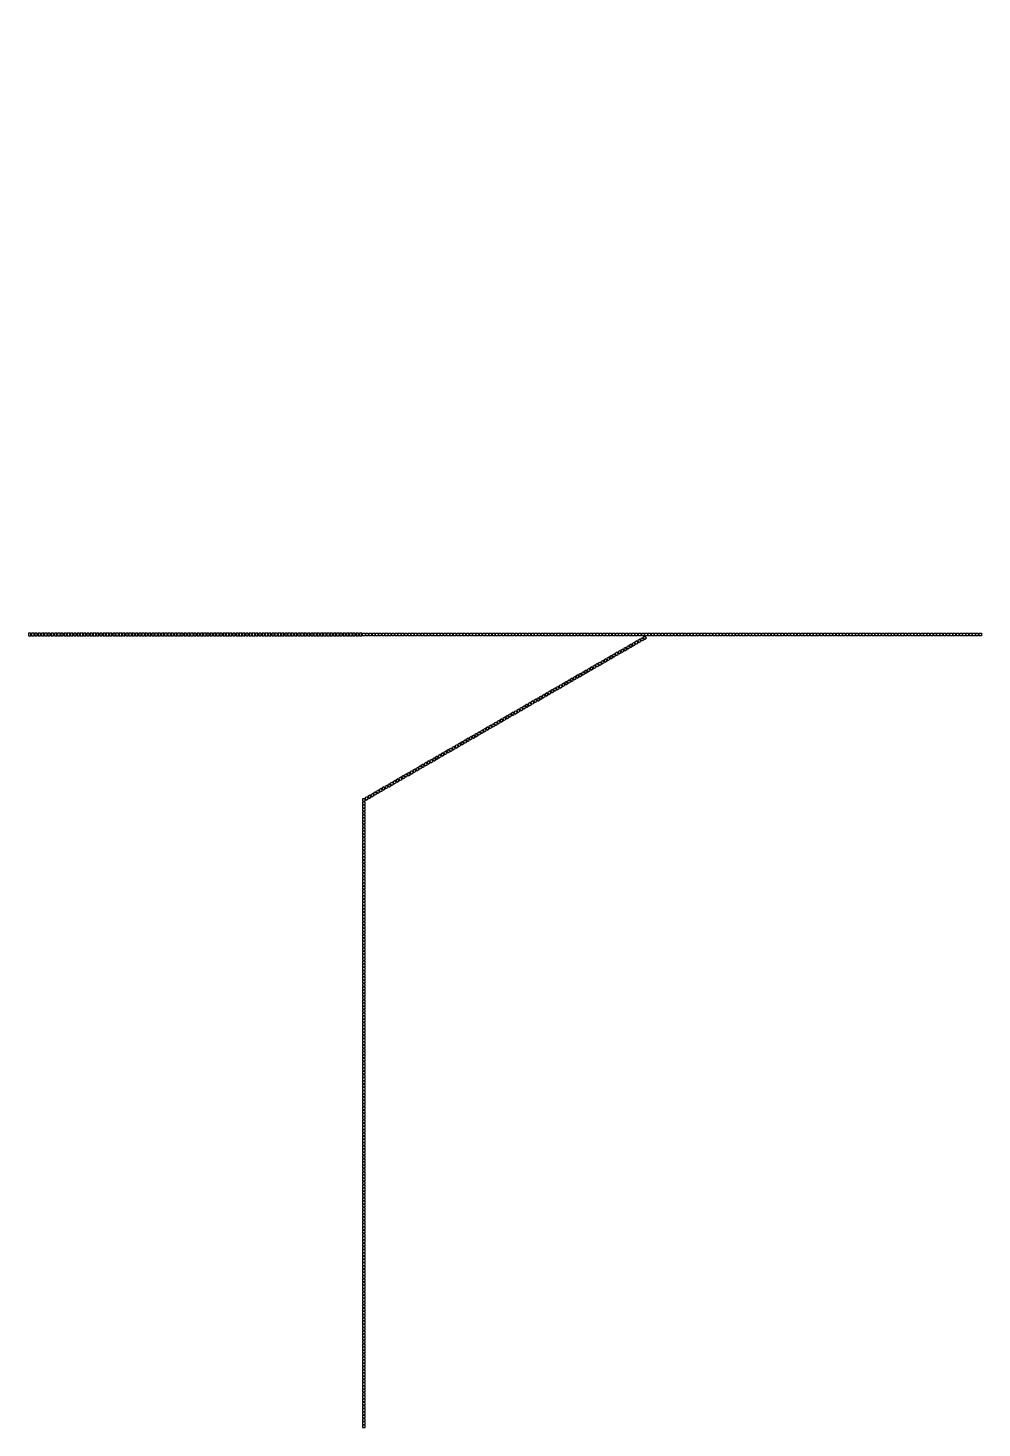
# Model space of a CAD drawing. Header units: inches. Extents: x 0 to 114300, y 0 to 114300.
# Drawn here: x 80176 to 81352, y 66103 to 67829 of the extents above; entities that cross this region are included whole.
import ezdxf

# ---------------------------------------------------------------- set-up
doc = ezdxf.new("R2010")
doc.units = ezdxf.units.IN
doc.header["$MEASUREMENT"] = 0

msp = doc.modelspace()

# ---------------------------------------------------------------- hatches: boundary and pattern name
h = msp.add_hatch()
h.set_pattern_fill('ANSI31', color=256, scale=100)
h.set_pattern_definition([(45, (-3636.992, -6350), (-8.8388348, 8.8388348), [])])
h.paths.add_polyline_path([(114300, 0), (0, 0), (0, 114300), (114300, 114300)])
edge = h.paths.add_edge_path(flags=16)
edge.add_arc((57150, 57150), 50800, 288.35844, 529.79531, ccw=False)
edge.add_line((73150, 8935.5), (41150, 8935.5))
edge.add_arc((57150, 57150), 50800, 190.20469, 251.64156, ccw=False)
edge.add_arc((57150, 57150), 50800, 169.79531, 190.20469, ccw=False)

# ---------------------------------------------------------------- linework, layer by layer
for points in [[(80179.9, 67079.6), (80179.9, 67082.6), (80176.9, 67082.6), (80176.9, 67079.6)], [(80183.9, 67079.6), (80183.9, 67082.6), (80180.9, 67082.6), (80180.9, 67079.6)], [(80187.9, 67079.6), (80187.9, 67082.6), (80184.9, 67082.6), (80184.9, 67079.6)], [(80191.9, 67079.6), (80191.9, 67082.6), (80188.9, 67082.6), (80188.9, 67079.6)], [(80195.9, 67079.6), (80195.9, 67082.6), (80192.9, 67082.6), (80192.9, 67079.6)], [(80199.9, 67079.6), (80199.9, 67082.6), (80196.9, 67082.6), (80196.9, 67079.6)], [(80203.9, 67079.6), (80203.9, 67082.6), (80200.9, 67082.6), (80200.9, 67079.6)], [(80207.9, 67079.6), (80207.9, 67082.6), (80204.9, 67082.6), (80204.9, 67079.6)], [(80211.9, 67079.6), (80211.9, 67082.6), (80208.9, 67082.6), (80208.9, 67079.6)], [(80215.9, 67079.6), (80215.9, 67082.6), (80212.9, 67082.6), (80212.9, 67079.6)], [(80219.9, 67079.6), (80219.9, 67082.6), (80216.9, 67082.6), (80216.9, 67079.6)], [(80223.9, 67079.6), (80223.9, 67082.6), (80220.9, 67082.6), (80220.9, 67079.6)], [(80227.9, 67079.6), (80227.9, 67082.6), (80224.9, 67082.6), (80224.9, 67079.6)], [(80231.9, 67079.6), (80231.9, 67082.6), (80228.9, 67082.6), (80228.9, 67079.6)], [(80235.9, 67079.6), (80235.9, 67082.6), (80232.9, 67082.6), (80232.9, 67079.6)], [(80239.9, 67079.6), (80239.9, 67082.6), (80236.9, 67082.6), (80236.9, 67079.6)], [(80243.9, 67079.6), (80243.9, 67082.6), (80240.9, 67082.6), (80240.9, 67079.6)], [(80247.9, 67079.6), (80247.9, 67082.6), (80244.9, 67082.6), (80244.9, 67079.6)], [(80251.9, 67079.6), (80251.9, 67082.6), (80248.9, 67082.6), (80248.9, 67079.6)], [(80255.9, 67079.6), (80255.9, 67082.6), (80252.9, 67082.6), (80252.9, 67079.6)], [(80259.9, 67079.6), (80259.9, 67082.6), (80256.9, 67082.6), (80256.9, 67079.6)], [(80263.9, 67079.6), (80263.9, 67082.6), (80260.9, 67082.6), (80260.9, 67079.6)], [(80267.9, 67079.6), (80267.9, 67082.6), (80264.9, 67082.6), (80264.9, 67079.6)], [(80271.9, 67079.6), (80271.9, 67082.6), (80268.9, 67082.6), (80268.9, 67079.6)], [(80275.9, 67079.6), (80275.9, 67082.6), (80272.9, 67082.6), (80272.9, 67079.6)], [(80279.9, 67079.6), (80279.9, 67082.6), (80276.9, 67082.6), (80276.9, 67079.6)], [(80283.9, 67079.6), (80283.9, 67082.6), (80280.9, 67082.6), (80280.9, 67079.6)], [(80287.9, 67079.6), (80287.9, 67082.6), (80284.9, 67082.6), (80284.9, 67079.6)], [(80291.9, 67079.6), (80291.9, 67082.6), (80288.9, 67082.6), (80288.9, 67079.6)], [(80295.9, 67079.6), (80295.9, 67082.6), (80292.9, 67082.6), (80292.9, 67079.6)], [(80299.9, 67079.6), (80299.9, 67082.6), (80296.9, 67082.6), (80296.9, 67079.6)], [(80303.9, 67079.6), (80303.9, 67082.6), (80300.9, 67082.6), (80300.9, 67079.6)], [(80307.9, 67079.6), (80307.9, 67082.6), (80304.9, 67082.6), (80304.9, 67079.6)], [(80311.9, 67079.6), (80311.9, 67082.6), (80308.9, 67082.6), (80308.9, 67079.6)], [(80315.9, 67079.6), (80315.9, 67082.6), (80312.9, 67082.6), (80312.9, 67079.6)], [(80319.9, 67079.6), (80319.9, 67082.6), (80316.9, 67082.6), (80316.9, 67079.6)], [(80323.9, 67079.6), (80323.9, 67082.6), (80320.9, 67082.6), (80320.9, 67079.6)], [(80327.9, 67079.6), (80327.9, 67082.6), (80324.9, 67082.6), (80324.9, 67079.6)], [(80331.9, 67079.6), (80331.9, 67082.6), (80328.9, 67082.6), (80328.9, 67079.6)], [(80335.9, 67079.6), (80335.9, 67082.6), (80332.9, 67082.6), (80332.9, 67079.6)], [(80339.9, 67079.6), (80339.9, 67082.6), (80336.9, 67082.6), (80336.9, 67079.6)], [(80343.9, 67079.6), (80343.9, 67082.6), (80340.9, 67082.6), (80340.9, 67079.6)], [(80347.9, 67079.6), (80347.9, 67082.6), (80344.9, 67082.6), (80344.9, 67079.6)], [(80351.9, 67079.6), (80351.9, 67082.6), (80348.9, 67082.6), (80348.9, 67079.6)], [(80355.9, 67079.6), (80355.9, 67082.6), (80352.9, 67082.6), (80352.9, 67079.6)], [(80359.9, 67079.6), (80359.9, 67082.6), (80356.9, 67082.6), (80356.9, 67079.6)], [(80363.9, 67079.6), (80363.9, 67082.6), (80360.9, 67082.6), (80360.9, 67079.6)], [(80367.9, 67079.6), (80367.9, 67082.6), (80364.9, 67082.6), (80364.9, 67079.6)], [(80371.9, 67079.6), (80371.9, 67082.6), (80368.9, 67082.6), (80368.9, 67079.6)], [(80375.9, 67079.6), (80375.9, 67082.6), (80372.9, 67082.6), (80372.9, 67079.6)], [(80379.9, 67079.6), (80379.9, 67082.6), (80376.9, 67082.6), (80376.9, 67079.6)], [(80383.9, 67079.6), (80383.9, 67082.6), (80380.9, 67082.6), (80380.9, 67079.6)], [(80387.9, 67079.6), (80387.9, 67082.6), (80384.9, 67082.6), (80384.9, 67079.6)], [(80391.9, 67079.6), (80391.9, 67082.6), (80388.9, 67082.6), (80388.9, 67079.6)], [(80395.9, 67079.6), (80395.9, 67082.6), (80392.9, 67082.6), (80392.9, 67079.6)], [(80399.9, 67079.6), (80399.9, 67082.6), (80396.9, 67082.6), (80396.9, 67079.6)], [(80403.9, 67079.6), (80403.9, 67082.6), (80400.9, 67082.6), (80400.9, 67079.6)], [(80407.9, 67079.6), (80407.9, 67082.6), (80404.9, 67082.6), (80404.9, 67079.6)], [(80411.9, 67079.6), (80411.9, 67082.6), (80408.9, 67082.6), (80408.9, 67079.6)], [(80415.9, 67079.6), (80415.9, 67082.6), (80412.9, 67082.6), (80412.9, 67079.6)], [(80419.9, 67079.6), (80419.9, 67082.6), (80416.9, 67082.6), (80416.9, 67079.6)], [(80423.9, 67079.6), (80423.9, 67082.6), (80420.9, 67082.6), (80420.9, 67079.6)], [(80427.9, 67079.6), (80427.9, 67082.6), (80424.9, 67082.6), (80424.9, 67079.6)], [(80431.9, 67079.6), (80431.9, 67082.6), (80428.9, 67082.6), (80428.9, 67079.6)], [(80435.9, 67079.6), (80435.9, 67082.6), (80432.9, 67082.6), (80432.9, 67079.6)], [(80439.9, 67079.6), (80439.9, 67082.6), (80436.9, 67082.6), (80436.9, 67079.6)], [(80443.9, 67079.6), (80443.9, 67082.6), (80440.9, 67082.6), (80440.9, 67079.6)], [(80447.9, 67079.6), (80447.9, 67082.6), (80444.9, 67082.6), (80444.9, 67079.6)], [(80451.9, 67079.6), (80451.9, 67082.6), (80448.9, 67082.6), (80448.9, 67079.6)], [(80455.9, 67079.6), (80455.9, 67082.6), (80452.9, 67082.6), (80452.9, 67079.6)], [(80459.9, 67079.6), (80459.9, 67082.6), (80456.9, 67082.6), (80456.9, 67079.6)], [(80463.9, 67079.6), (80463.9, 67082.6), (80460.9, 67082.6), (80460.9, 67079.6)], [(80467.9, 67079.6), (80467.9, 67082.6), (80464.9, 67082.6), (80464.9, 67079.6)], [(80471.9, 67079.6), (80471.9, 67082.6), (80468.9, 67082.6), (80468.9, 67079.6)], [(80475.9, 67079.6), (80475.9, 67082.6), (80472.9, 67082.6), (80472.9, 67079.6)], [(80479.9, 67079.6), (80479.9, 67082.6), (80476.9, 67082.6), (80476.9, 67079.6)], [(80483.9, 67079.6), (80483.9, 67082.6), (80480.9, 67082.6), (80480.9, 67079.6)], [(80487.9, 67079.6), (80487.9, 67082.6), (80484.9, 67082.6), (80484.9, 67079.6)], [(80491.9, 67079.6), (80491.9, 67082.6), (80488.9, 67082.6), (80488.9, 67079.6)], [(80495.9, 67079.6), (80495.9, 67082.6), (80492.9, 67082.6), (80492.9, 67079.6)], [(80499.9, 67079.6), (80499.9, 67082.6), (80496.9, 67082.6), (80496.9, 67079.6)], [(80503.9, 67079.6), (80503.9, 67082.6), (80500.9, 67082.6), (80500.9, 67079.6)], [(80507.9, 67079.6), (80507.9, 67082.6), (80504.9, 67082.6), (80504.9, 67079.6)], [(80511.9, 67079.6), (80511.9, 67082.6), (80508.9, 67082.6), (80508.9, 67079.6)], [(80515.9, 67079.6), (80515.9, 67082.6), (80512.9, 67082.6), (80512.9, 67079.6)], [(80519.9, 67079.6), (80519.9, 67082.6), (80516.9, 67082.6), (80516.9, 67079.6)], [(80523.9, 67079.6), (80523.9, 67082.6), (80520.9, 67082.6), (80520.9, 67079.6)], [(80527.9, 67079.6), (80527.9, 67082.6), (80524.9, 67082.6), (80524.9, 67079.6)], [(80531.9, 67079.6), (80531.9, 67082.6), (80528.9, 67082.6), (80528.9, 67079.6)], [(80535.9, 67079.6), (80535.9, 67082.6), (80532.9, 67082.6), (80532.9, 67079.6)], [(80539.9, 67079.6), (80539.9, 67082.6), (80536.9, 67082.6), (80536.9, 67079.6)], [(80543.9, 67079.6), (80543.9, 67082.6), (80540.9, 67082.6), (80540.9, 67079.6)], [(80547.9, 67079.6), (80547.9, 67082.6), (80544.9, 67082.6), (80544.9, 67079.6)], [(80551.9, 67079.6), (80551.9, 67082.6), (80548.9, 67082.6), (80548.9, 67079.6)], [(80555.9, 67079.6), (80555.9, 67082.6), (80552.9, 67082.6), (80552.9, 67079.6)], [(80559.9, 67079.6), (80559.9, 67082.6), (80556.9, 67082.6), (80556.9, 67079.6)], [(80563.9, 67079.6), (80563.9, 67082.6), (80560.9, 67082.6), (80560.9, 67079.6)], [(80567.9, 67079.6), (80567.9, 67082.6), (80564.9, 67082.6), (80564.9, 67079.6)], [(80571.9, 67079.6), (80571.9, 67082.6), (80568.9, 67082.6), (80568.9, 67079.6)], [(80575.9, 67079.6), (80575.9, 67082.6), (80572.9, 67082.6), (80572.9, 67079.6)], [(80579.9, 67079.6), (80579.9, 67082.6), (80576.9, 67082.6), (80576.9, 67079.6)], [(80583.9, 67079.6), (80583.9, 67082.6), (80580.9, 67082.6), (80580.9, 67079.6)], [(80587.9, 67079.6), (80587.9, 67082.6), (80584.9, 67082.6), (80584.9, 67079.6)], [(80588.9, 67079.6), (80588.9, 67082.6), (80591.9, 67082.6), (80591.9, 67079.6)], [(80592.9, 67079.6), (80592.9, 67082.6), (80595.9, 67082.6), (80595.9, 67079.6)], [(80596.9, 67079.6), (80596.9, 67082.6), (80599.9, 67082.6), (80599.9, 67079.6)], [(80600.9, 67079.6), (80600.9, 67082.6), (80603.9, 67082.6), (80603.9, 67079.6)], [(80604.9, 67079.6), (80604.9, 67082.6), (80607.9, 67082.6), (80607.9, 67079.6)], [(80608.9, 67079.6), (80608.9, 67082.6), (80611.9, 67082.6), (80611.9, 67079.6)], [(80612.9, 67079.6), (80612.9, 67082.6), (80615.9, 67082.6), (80615.9, 67079.6)], [(80616.9, 67079.6), (80616.9, 67082.6), (80619.9, 67082.6), (80619.9, 67079.6)], [(80620.9, 67079.6), (80620.9, 67082.6), (80623.9, 67082.6), (80623.9, 67079.6)], [(80624.9, 67079.6), (80624.9, 67082.6), (80627.9, 67082.6), (80627.9, 67079.6)], [(80628.9, 67079.6), (80628.9, 67082.6), (80631.9, 67082.6), (80631.9, 67079.6)], [(80632.9, 67079.6), (80632.9, 67082.6), (80635.9, 67082.6), (80635.9, 67079.6)], [(80636.9, 67079.6), (80636.9, 67082.6), (80639.9, 67082.6), (80639.9, 67079.6)], [(80640.9, 67079.6), (80640.9, 67082.6), (80643.9, 67082.6), (80643.9, 67079.6)], [(80644.9, 67079.6), (80644.9, 67082.6), (80647.9, 67082.6), (80647.9, 67079.6)], [(80648.9, 67079.6), (80648.9, 67082.6), (80651.9, 67082.6), (80651.9, 67079.6)], [(80652.9, 67079.6), (80652.9, 67082.6), (80655.9, 67082.6), (80655.9, 67079.6)], [(80656.9, 67079.6), (80656.9, 67082.6), (80659.9, 67082.6), (80659.9, 67079.6)], [(80660.9, 67079.6), (80660.9, 67082.6), (80663.9, 67082.6), (80663.9, 67079.6)], [(80664.9, 67079.6), (80664.9, 67082.6), (80667.9, 67082.6), (80667.9, 67079.6)], [(80668.9, 67079.6), (80668.9, 67082.6), (80671.9, 67082.6), (80671.9, 67079.6)], [(80672.9, 67079.6), (80672.9, 67082.6), (80675.9, 67082.6), (80675.9, 67079.6)], [(80676.9, 67079.6), (80676.9, 67082.6), (80679.9, 67082.6), (80679.9, 67079.6)], [(80680.9, 67079.6), (80680.9, 67082.6), (80683.9, 67082.6), (80683.9, 67079.6)], [(80684.9, 67079.6), (80684.9, 67082.6), (80687.9, 67082.6), (80687.9, 67079.6)], [(80688.9, 67079.6), (80688.9, 67082.6), (80691.9, 67082.6), (80691.9, 67079.6)], [(80692.9, 67079.6), (80692.9, 67082.6), (80695.9, 67082.6), (80695.9, 67079.6)], [(80696.9, 67079.6), (80696.9, 67082.6), (80699.9, 67082.6), (80699.9, 67079.6)], [(80700.9, 67079.6), (80700.9, 67082.6), (80703.9, 67082.6), (80703.9, 67079.6)], [(80704.9, 67079.6), (80704.9, 67082.6), (80707.9, 67082.6), (80707.9, 67079.6)], [(80708.9, 67079.6), (80708.9, 67082.6), (80711.9, 67082.6), (80711.9, 67079.6)], [(80712.9, 67079.6), (80712.9, 67082.6), (80715.9, 67082.6), (80715.9, 67079.6)], [(80716.9, 67079.6), (80716.9, 67082.6), (80719.9, 67082.6), (80719.9, 67079.6)], [(80720.9, 67079.6), (80720.9, 67082.6), (80723.9, 67082.6), (80723.9, 67079.6)], [(80724.9, 67079.6), (80724.9, 67082.6), (80727.9, 67082.6), (80727.9, 67079.6)], [(80728.9, 67079.6), (80728.9, 67082.6), (80731.9, 67082.6), (80731.9, 67079.6)], [(80732.9, 67079.6), (80732.9, 67082.6), (80735.9, 67082.6), (80735.9, 67079.6)], [(80736.9, 67079.6), (80736.9, 67082.6), (80739.9, 67082.6), (80739.9, 67079.6)], [(80740.9, 67079.6), (80740.9, 67082.6), (80743.9, 67082.6), (80743.9, 67079.6)], [(80744.9, 67079.6), (80744.9, 67082.6), (80747.9, 67082.6), (80747.9, 67079.6)], [(80748.9, 67079.6), (80748.9, 67082.6), (80751.9, 67082.6), (80751.9, 67079.6)], [(80752.9, 67079.6), (80752.9, 67082.6), (80755.9, 67082.6), (80755.9, 67079.6)], [(80756.9, 67079.6), (80756.9, 67082.6), (80759.9, 67082.6), (80759.9, 67079.6)], [(80760.9, 67079.6), (80760.9, 67082.6), (80763.9, 67082.6), (80763.9, 67079.6)], [(80764.9, 67079.6), (80764.9, 67082.6), (80767.9, 67082.6), (80767.9, 67079.6)], [(80768.9, 67079.6), (80768.9, 67082.6), (80771.9, 67082.6), (80771.9, 67079.6)], [(80772.9, 67079.6), (80772.9, 67082.6), (80775.9, 67082.6), (80775.9, 67079.6)], [(80776.9, 67079.6), (80776.9, 67082.6), (80779.9, 67082.6), (80779.9, 67079.6)], [(80780.9, 67079.6), (80780.9, 67082.6), (80783.9, 67082.6), (80783.9, 67079.6)], [(80784.9, 67079.6), (80784.9, 67082.6), (80787.9, 67082.6), (80787.9, 67079.6)], [(80788.9, 67079.6), (80788.9, 67082.6), (80791.9, 67082.6), (80791.9, 67079.6)], [(80792.9, 67079.6), (80792.9, 67082.6), (80795.9, 67082.6), (80795.9, 67079.6)], [(80796.9, 67079.6), (80796.9, 67082.6), (80799.9, 67082.6), (80799.9, 67079.6)], [(80800.9, 67079.6), (80800.9, 67082.6), (80803.9, 67082.6), (80803.9, 67079.6)], [(80804.9, 67079.6), (80804.9, 67082.6), (80807.9, 67082.6), (80807.9, 67079.6)], [(80808.9, 67079.6), (80808.9, 67082.6), (80811.9, 67082.6), (80811.9, 67079.6)], [(80812.9, 67079.6), (80812.9, 67082.6), (80815.9, 67082.6), (80815.9, 67079.6)], [(80816.9, 67079.6), (80816.9, 67082.6), (80819.9, 67082.6), (80819.9, 67079.6)], [(80820.9, 67079.6), (80820.9, 67082.6), (80823.9, 67082.6), (80823.9, 67079.6)], [(80824.9, 67079.6), (80824.9, 67082.6), (80827.9, 67082.6), (80827.9, 67079.6)], [(80828.9, 67079.6), (80828.9, 67082.6), (80831.9, 67082.6), (80831.9, 67079.6)], [(80832.9, 67079.6), (80832.9, 67082.6), (80835.9, 67082.6), (80835.9, 67079.6)], [(80836.9, 67079.6), (80836.9, 67082.6), (80839.9, 67082.6), (80839.9, 67079.6)], [(80840.9, 67079.6), (80840.9, 67082.6), (80843.9, 67082.6), (80843.9, 67079.6)], [(80844.9, 67079.6), (80844.9, 67082.6), (80847.9, 67082.6), (80847.9, 67079.6)], [(80848.9, 67079.6), (80848.9, 67082.6), (80851.9, 67082.6), (80851.9, 67079.6)], [(80852.9, 67079.6), (80852.9, 67082.6), (80855.9, 67082.6), (80855.9, 67079.6)], [(80856.9, 67079.6), (80856.9, 67082.6), (80859.9, 67082.6), (80859.9, 67079.6)], [(80860.9, 67079.6), (80860.9, 67082.6), (80863.9, 67082.6), (80863.9, 67079.6)], [(80864.9, 67079.6), (80864.9, 67082.6), (80867.9, 67082.6), (80867.9, 67079.6)], [(80868.9, 67079.6), (80868.9, 67082.6), (80871.9, 67082.6), (80871.9, 67079.6)], [(80872.9, 67079.6), (80872.9, 67082.6), (80875.9, 67082.6), (80875.9, 67079.6)], [(80876.9, 67079.6), (80876.9, 67082.6), (80879.9, 67082.6), (80879.9, 67079.6)], [(80880.9, 67079.6), (80880.9, 67082.6), (80883.9, 67082.6), (80883.9, 67079.6)], [(80884.9, 67079.6), (80884.9, 67082.6), (80887.9, 67082.6), (80887.9, 67079.6)], [(80888.9, 67079.6), (80888.9, 67082.6), (80891.9, 67082.6), (80891.9, 67079.6)], [(80892.9, 67079.6), (80892.9, 67082.6), (80895.9, 67082.6), (80895.9, 67079.6)], [(80896.9, 67079.6), (80896.9, 67082.6), (80899.9, 67082.6), (80899.9, 67079.6)], [(80900.9, 67079.6), (80900.9, 67082.6), (80903.9, 67082.6), (80903.9, 67079.6)], [(80904.9, 67079.6), (80904.9, 67082.6), (80907.9, 67082.6), (80907.9, 67079.6)], [(80908.9, 67079.6), (80908.9, 67082.6), (80911.9, 67082.6), (80911.9, 67079.6)], [(80912.9, 67079.6), (80912.9, 67082.6), (80915.9, 67082.6), (80915.9, 67079.6)], [(80916.9, 67079.6), (80916.9, 67082.6), (80919.9, 67082.6), (80919.9, 67079.6)], [(80917.5, 67067.7), (80919, 67065.1), (80921.6, 67066.6), (80920.1, 67069.2)], [(80920.9, 67079.6), (80920.9, 67082.6), (80923.9, 67082.6), (80923.9, 67079.6)], [(80920.9, 67069.7), (80922.4, 67067.1), (80925, 67068.6), (80923.5, 67071.2)], [(80924.4, 67071.7), (80925.9, 67069.1), (80928.5, 67070.6), (80927, 67073.2)], [(80924.9, 67079.6), (80924.9, 67082.6), (80927.9, 67082.6), (80927.9, 67079.6)], [(80927.9, 67073.7), (80929.4, 67071.1), (80932, 67072.6), (80930.5, 67075.2)], [(80928.9, 67079.6), (80928.9, 67082.6), (80931.9, 67082.6), (80931.9, 67079.6)], [(80931.3, 67075.7), (80932.8, 67073.1), (80935.4, 67074.6), (80933.9, 67077.2)], [(80932.9, 67079.6), (80932.9, 67082.6), (80935.9, 67082.6), (80935.9, 67079.6)], [(80934.8, 67077.7), (80936.3, 67075.1), (80938.9, 67076.6), (80937.4, 67079.2)], [(80936.9, 67079.6), (80936.9, 67082.6), (80939.9, 67082.6), (80939.9, 67079.6)], [(80940.9, 67079.6), (80940.9, 67082.6), (80943.9, 67082.6), (80943.9, 67079.6)], [(80944.9, 67079.6), (80944.9, 67082.6), (80947.9, 67082.6), (80947.9, 67079.6)], [(80948.9, 67079.6), (80948.9, 67082.6), (80951.9, 67082.6), (80951.9, 67079.6)], [(80952.9, 67079.6), (80952.9, 67082.6), (80955.9, 67082.6), (80955.9, 67079.6)], [(80956.9, 67079.6), (80956.9, 67082.6), (80959.9, 67082.6), (80959.9, 67079.6)], [(80960.9, 67079.6), (80960.9, 67082.6), (80963.9, 67082.6), (80963.9, 67079.6)], [(80964.9, 67079.6), (80964.9, 67082.6), (80967.9, 67082.6), (80967.9, 67079.6)], [(80968.9, 67079.6), (80968.9, 67082.6), (80971.9, 67082.6), (80971.9, 67079.6)], [(80972.9, 67079.6), (80972.9, 67082.6), (80975.9, 67082.6), (80975.9, 67079.6)], [(80976.9, 67079.6), (80976.9, 67082.6), (80979.9, 67082.6), (80979.9, 67079.6)], [(80980.9, 67079.6), (80980.9, 67082.6), (80983.9, 67082.6), (80983.9, 67079.6)], [(80984.9, 67079.6), (80984.9, 67082.6), (80987.9, 67082.6), (80987.9, 67079.6)], [(80988.9, 67079.6), (80988.9, 67082.6), (80991.9, 67082.6), (80991.9, 67079.6)], [(80992.9, 67079.6), (80992.9, 67082.6), (80995.9, 67082.6), (80995.9, 67079.6)], [(80996.9, 67079.6), (80996.9, 67082.6), (80999.9, 67082.6), (80999.9, 67079.6)], [(81000.9, 67079.6), (81000.9, 67082.6), (81003.9, 67082.6), (81003.9, 67079.6)], [(81004.9, 67079.6), (81004.9, 67082.6), (81007.9, 67082.6), (81007.9, 67079.6)], [(81008.9, 67079.6), (81008.9, 67082.6), (81011.9, 67082.6), (81011.9, 67079.6)], [(81012.9, 67079.6), (81012.9, 67082.6), (81015.9, 67082.6), (81015.9, 67079.6)], [(81016.9, 67079.6), (81016.9, 67082.6), (81019.9, 67082.6), (81019.9, 67079.6)], [(81020.9, 67079.6), (81020.9, 67082.6), (81023.9, 67082.6), (81023.9, 67079.6)], [(81024.9, 67079.6), (81024.9, 67082.6), (81027.9, 67082.6), (81027.9, 67079.6)], [(81028.9, 67079.6), (81028.9, 67082.6), (81031.9, 67082.6), (81031.9, 67079.6)], [(81032.9, 67079.6), (81032.9, 67082.6), (81035.9, 67082.6), (81035.9, 67079.6)], [(81036.9, 67079.6), (81036.9, 67082.6), (81039.9, 67082.6), (81039.9, 67079.6)], [(81040.9, 67079.6), (81040.9, 67082.6), (81043.9, 67082.6), (81043.9, 67079.6)], [(81044.9, 67079.6), (81044.9, 67082.6), (81047.9, 67082.6), (81047.9, 67079.6)], [(81048.9, 67079.6), (81048.9, 67082.6), (81051.9, 67082.6), (81051.9, 67079.6)], [(81052.9, 67079.6), (81052.9, 67082.6), (81055.9, 67082.6), (81055.9, 67079.6)], [(81056.9, 67079.6), (81056.9, 67082.6), (81059.9, 67082.6), (81059.9, 67079.6)], [(81060.9, 67079.6), (81060.9, 67082.6), (81063.9, 67082.6), (81063.9, 67079.6)], [(81064.9, 67079.6), (81064.9, 67082.6), (81067.9, 67082.6), (81067.9, 67079.6)], [(81068.9, 67079.6), (81068.9, 67082.6), (81071.9, 67082.6), (81071.9, 67079.6)], [(81072.9, 67079.6), (81072.9, 67082.6), (81075.9, 67082.6), (81075.9, 67079.6)], [(81076.9, 67079.6), (81076.9, 67082.6), (81079.9, 67082.6), (81079.9, 67079.6)], [(81080.9, 67079.6), (81080.9, 67082.6), (81083.9, 67082.6), (81083.9, 67079.6)], [(81084.9, 67079.6), (81084.9, 67082.6), (81087.9, 67082.6), (81087.9, 67079.6)], [(81088.9, 67079.6), (81088.9, 67082.6), (81091.9, 67082.6), (81091.9, 67079.6)], [(81092.9, 67079.6), (81092.9, 67082.6), (81095.9, 67082.6), (81095.9, 67079.6)], [(81096.9, 67079.6), (81096.9, 67082.6), (81099.9, 67082.6), (81099.9, 67079.6)], [(81100.9, 67079.6), (81100.9, 67082.6), (81103.9, 67082.6), (81103.9, 67079.6)], [(81104.9, 67079.6), (81104.9, 67082.6), (81107.9, 67082.6), (81107.9, 67079.6)], [(81108.9, 67079.6), (81108.9, 67082.6), (81111.9, 67082.6), (81111.9, 67079.6)], [(81112.9, 67079.6), (81112.9, 67082.6), (81115.9, 67082.6), (81115.9, 67079.6)], [(81116.9, 67079.6), (81116.9, 67082.6), (81119.9, 67082.6), (81119.9, 67079.6)], [(81120.9, 67079.6), (81120.9, 67082.6), (81123.9, 67082.6), (81123.9, 67079.6)], [(81124.9, 67079.6), (81124.9, 67082.6), (81127.9, 67082.6), (81127.9, 67079.6)], [(81128.9, 67079.6), (81128.9, 67082.6), (81131.9, 67082.6), (81131.9, 67079.6)], [(81132.9, 67079.6), (81132.9, 67082.6), (81135.9, 67082.6), (81135.9, 67079.6)], [(81136.9, 67079.6), (81136.9, 67082.6), (81139.9, 67082.6), (81139.9, 67079.6)], [(81140.9, 67079.6), (81140.9, 67082.6), (81143.9, 67082.6), (81143.9, 67079.6)], [(81144.9, 67079.6), (81144.9, 67082.6), (81147.9, 67082.6), (81147.9, 67079.6)], [(81148.9, 67079.6), (81148.9, 67082.6), (81151.9, 67082.6), (81151.9, 67079.6)], [(81152.9, 67079.6), (81152.9, 67082.6), (81155.9, 67082.6), (81155.9, 67079.6)], [(81156.9, 67079.6), (81156.9, 67082.6), (81159.9, 67082.6), (81159.9, 67079.6)], [(81160.9, 67079.6), (81160.9, 67082.6), (81163.9, 67082.6), (81163.9, 67079.6)], [(81164.9, 67079.6), (81164.9, 67082.6), (81167.9, 67082.6), (81167.9, 67079.6)], [(81168.9, 67079.6), (81168.9, 67082.6), (81171.9, 67082.6), (81171.9, 67079.6)], [(81172.9, 67079.6), (81172.9, 67082.6), (81175.9, 67082.6), (81175.9, 67079.6)], [(81176.9, 67079.6), (81176.9, 67082.6), (81179.9, 67082.6), (81179.9, 67079.6)], [(81180.9, 67079.6), (81180.9, 67082.6), (81183.9, 67082.6), (81183.9, 67079.6)], [(81184.9, 67079.6), (81184.9, 67082.6), (81187.9, 67082.6), (81187.9, 67079.6)], [(81188.9, 67079.6), (81188.9, 67082.6), (81191.9, 67082.6), (81191.9, 67079.6)], [(81192.9, 67079.6), (81192.9, 67082.6), (81195.9, 67082.6), (81195.9, 67079.6)], [(81196.9, 67079.6), (81196.9, 67082.6), (81199.9, 67082.6), (81199.9, 67079.6)], [(81200.9, 67079.6), (81200.9, 67082.6), (81203.9, 67082.6), (81203.9, 67079.6)], [(81204.9, 67079.6), (81204.9, 67082.6), (81207.9, 67082.6), (81207.9, 67079.6)], [(81208.9, 67079.6), (81208.9, 67082.6), (81211.9, 67082.6), (81211.9, 67079.6)], [(81212.9, 67079.6), (81212.9, 67082.6), (81215.9, 67082.6), (81215.9, 67079.6)], [(81216.9, 67079.6), (81216.9, 67082.6), (81219.9, 67082.6), (81219.9, 67079.6)], [(81220.9, 67079.6), (81220.9, 67082.6), (81223.9, 67082.6), (81223.9, 67079.6)], [(81224.9, 67079.6), (81224.9, 67082.6), (81227.9, 67082.6), (81227.9, 67079.6)], [(81228.9, 67079.6), (81228.9, 67082.6), (81231.9, 67082.6), (81231.9, 67079.6)], [(81232.9, 67079.6), (81232.9, 67082.6), (81235.9, 67082.6), (81235.9, 67079.6)], [(81236.9, 67079.6), (81236.9, 67082.6), (81239.9, 67082.6), (81239.9, 67079.6)], [(81240.9, 67079.6), (81240.9, 67082.6), (81243.9, 67082.6), (81243.9, 67079.6)], [(81244.9, 67079.6), (81244.9, 67082.6), (81247.9, 67082.6), (81247.9, 67079.6)], [(81248.9, 67079.6), (81248.9, 67082.6), (81251.9, 67082.6), (81251.9, 67079.6)], [(81252.9, 67079.6), (81252.9, 67082.6), (81255.9, 67082.6), (81255.9, 67079.6)], [(81256.9, 67079.6), (81256.9, 67082.6), (81259.9, 67082.6), (81259.9, 67079.6)], [(81260.9, 67079.6), (81260.9, 67082.6), (81263.9, 67082.6), (81263.9, 67079.6)], [(81264.9, 67079.6), (81264.9, 67082.6), (81267.9, 67082.6), (81267.9, 67079.6)], [(81268.9, 67079.6), (81268.9, 67082.6), (81271.9, 67082.6), (81271.9, 67079.6)], [(81272.9, 67079.6), (81272.9, 67082.6), (81275.9, 67082.6), (81275.9, 67079.6)], [(81276.9, 67079.6), (81276.9, 67082.6), (81279.9, 67082.6), (81279.9, 67079.6)], [(81280.9, 67079.6), (81280.9, 67082.6), (81283.9, 67082.6), (81283.9, 67079.6)], [(81284.9, 67079.6), (81284.9, 67082.6), (81287.9, 67082.6), (81287.9, 67079.6)], [(81288.9, 67079.6), (81288.9, 67082.6), (81291.9, 67082.6), (81291.9, 67079.6)], [(81292.9, 67079.6), (81292.9, 67082.6), (81295.9, 67082.6), (81295.9, 67079.6)], [(81296.9, 67079.6), (81296.9, 67082.6), (81299.9, 67082.6), (81299.9, 67079.6)], [(81300.9, 67079.6), (81300.9, 67082.6), (81303.9, 67082.6), (81303.9, 67079.6)], [(81304.9, 67079.6), (81304.9, 67082.6), (81307.9, 67082.6), (81307.9, 67079.6)], [(81308.9, 67079.6), (81308.9, 67082.6), (81311.9, 67082.6), (81311.9, 67079.6)], [(81312.9, 67079.6), (81312.9, 67082.6), (81315.9, 67082.6), (81315.9, 67079.6)], [(81316.9, 67079.6), (81316.9, 67082.6), (81319.9, 67082.6), (81319.9, 67079.6)], [(81320.9, 67079.6), (81320.9, 67082.6), (81323.9, 67082.6), (81323.9, 67079.6)], [(81324.9, 67079.6), (81324.9, 67082.6), (81327.9, 67082.6), (81327.9, 67079.6)], [(81328.9, 67079.6), (81328.9, 67082.6), (81331.9, 67082.6), (81331.9, 67079.6)], [(81332.9, 67079.6), (81332.9, 67082.6), (81335.9, 67082.6), (81335.9, 67079.6)], [(81336.9, 67079.6), (81336.9, 67082.6), (81339.9, 67082.6), (81339.9, 67079.6)], [(81340.9, 67079.6), (81340.9, 67082.6), (81343.9, 67082.6), (81343.9, 67079.6)], [(81344.9, 67079.6), (81344.9, 67082.6), (81347.9, 67082.6), (81347.9, 67079.6)], [(81348.9, 67079.6), (81348.9, 67082.6), (81351.9, 67082.6), (81351.9, 67079.6)], [(80889.8, 67051.7), (80891.3, 67049.1), (80893.9, 67050.6), (80892.4, 67053.2)], [(80893.2, 67053.7), (80894.7, 67051.1), (80897.3, 67052.6), (80895.8, 67055.2)], [(80896.7, 67055.7), (80898.2, 67053.1), (80900.8, 67054.6), (80899.3, 67057.2)], [(80900.1, 67057.7), (80901.6, 67055.1), (80904.2, 67056.6), (80902.7, 67059.2)], [(80903.6, 67059.7), (80905.1, 67057.1), (80907.7, 67058.6), (80906.2, 67061.2)], [(80907.1, 67061.7), (80908.6, 67059.1), (80911.2, 67060.6), (80909.7, 67063.2)], [(80910.5, 67063.7), (80912, 67061.1), (80914.6, 67062.6), (80913.1, 67065.2)], [(80914, 67065.7), (80915.5, 67063.1), (80918.1, 67064.6), (80916.6, 67067.2)], [(80858.6, 67033.7), (80860.1, 67031.1), (80862.7, 67032.6), (80861.2, 67035.2)], [(80862, 67035.7), (80863.5, 67033.1), (80866.1, 67034.6), (80864.6, 67037.2)], [(80865.5, 67037.7), (80867, 67035.1), (80869.6, 67036.6), (80868.1, 67039.2)], [(80869, 67039.7), (80870.5, 67037.1), (80873.1, 67038.6), (80871.6, 67041.2)], [(80872.4, 67041.7), (80873.9, 67039.1), (80876.5, 67040.6), (80875, 67043.2)], [(80875.9, 67043.7), (80877.4, 67041.1), (80880, 67042.6), (80878.5, 67045.2)], [(80879.4, 67045.7), (80880.9, 67043.1), (80883.5, 67044.6), (80882, 67047.2)], [(80882.8, 67047.7), (80884.3, 67045.1), (80886.9, 67046.6), (80885.4, 67049.2)], [(80886.3, 67049.7), (80887.8, 67047.1), (80890.4, 67048.6), (80888.9, 67051.2)], [(80830.9, 67017.7), (80832.4, 67015.1), (80835, 67016.6), (80833.5, 67019.2)], [(80834.3, 67019.7), (80835.8, 67017.1), (80838.4, 67018.6), (80836.9, 67021.2)], [(80837.8, 67021.7), (80839.3, 67019.1), (80841.9, 67020.6), (80840.4, 67023.2)], [(80841.3, 67023.7), (80842.8, 67021.1), (80845.4, 67022.6), (80843.9, 67025.2)], [(80844.7, 67025.7), (80846.2, 67023.1), (80848.8, 67024.6), (80847.3, 67027.2)], [(80848.2, 67027.7), (80849.7, 67025.1), (80852.3, 67026.6), (80850.8, 67029.2)], [(80851.7, 67029.7), (80853.2, 67027.1), (80855.8, 67028.6), (80854.3, 67031.2)], [(80855.1, 67031.7), (80856.6, 67029.1), (80859.2, 67030.6), (80857.7, 67033.2)], [(80799.7, 66999.7), (80801.2, 66997.1), (80803.8, 66998.6), (80802.3, 67001.2)], [(80803.2, 67001.7), (80804.7, 66999.1), (80807.3, 67000.6), (80805.8, 67003.2)], [(80806.6, 67003.7), (80808.1, 67001.1), (80810.7, 67002.6), (80809.2, 67005.2)], [(80810.1, 67005.7), (80811.6, 67003.1), (80814.2, 67004.6), (80812.7, 67007.2)], [(80813.5, 67007.7), (80815, 67005.1), (80817.6, 67006.6), (80816.1, 67009.2)], [(80817, 67009.7), (80818.5, 67007.1), (80821.1, 67008.6), (80819.6, 67011.2)], [(80820.5, 67011.7), (80822, 67009.1), (80824.6, 67010.6), (80823.1, 67013.2)], [(80823.9, 67013.7), (80825.4, 67011.1), (80828, 67012.6), (80826.5, 67015.2)], [(80827.4, 67015.7), (80828.9, 67013.1), (80831.5, 67014.6), (80830, 67017.2)], [(80768.5, 66981.7), (80770, 66979.1), (80772.6, 66980.6), (80771.1, 66983.2)], [(80772, 66983.7), (80773.5, 66981.1), (80776.1, 66982.6), (80774.6, 66985.2)], [(80775.4, 66985.7), (80776.9, 66983.1), (80779.5, 66984.6), (80778, 66987.2)], [(80778.9, 66987.7), (80780.4, 66985.1), (80783, 66986.6), (80781.5, 66989.2)], [(80782.4, 66989.7), (80783.9, 66987.1), (80786.5, 66988.6), (80785, 66991.2)], [(80785.8, 66991.7), (80787.3, 66989.1), (80789.9, 66990.6), (80788.4, 66993.2)], [(80789.3, 66993.7), (80790.8, 66991.1), (80793.4, 66992.6), (80791.9, 66995.2)], [(80792.8, 66995.7), (80794.3, 66993.1), (80796.9, 66994.6), (80795.4, 66997.2)], [(80796.2, 66997.7), (80797.7, 66995.1), (80800.3, 66996.6), (80798.8, 66999.2)], [(80740.8, 66965.7), (80742.3, 66963.1), (80744.9, 66964.6), (80743.4, 66967.2)], [(80744.3, 66967.7), (80745.8, 66965.1), (80748.4, 66966.6), (80746.9, 66969.2)], [(80747.7, 66969.7), (80749.2, 66967.1), (80751.8, 66968.6), (80750.3, 66971.2)], [(80751.2, 66971.7), (80752.7, 66969.1), (80755.3, 66970.6), (80753.8, 66973.2)], [(80754.7, 66973.7), (80756.2, 66971.1), (80758.8, 66972.6), (80757.3, 66975.2)], [(80758.1, 66975.7), (80759.6, 66973.1), (80762.2, 66974.6), (80760.7, 66977.2)], [(80761.6, 66977.7), (80763.1, 66975.1), (80765.7, 66976.6), (80764.2, 66979.2)], [(80765, 66979.7), (80766.5, 66977.1), (80769.1, 66978.6), (80767.6, 66981.2)], [(80709.6, 66947.7), (80711.1, 66945.1), (80713.7, 66946.6), (80712.2, 66949.2)], [(80713.1, 66949.7), (80714.6, 66947.1), (80717.2, 66948.6), (80715.7, 66951.2)], [(80716.6, 66951.7), (80718.1, 66949.1), (80720.7, 66950.6), (80719.2, 66953.2)], [(80720, 66953.7), (80721.5, 66951.1), (80724.1, 66952.6), (80722.6, 66955.2)], [(80723.5, 66955.7), (80725, 66953.1), (80727.6, 66954.6), (80726.1, 66957.2)], [(80726.9, 66957.7), (80728.4, 66955.1), (80731, 66956.6), (80729.5, 66959.2)], [(80730.4, 66959.7), (80731.9, 66957.1), (80734.5, 66958.6), (80733, 66961.2)], [(80733.9, 66961.7), (80735.4, 66959.1), (80738, 66960.6), (80736.5, 66963.2)], [(80737.3, 66963.7), (80738.8, 66961.1), (80741.4, 66962.6), (80739.9, 66965.2)], [(80678.4, 66929.7), (80679.9, 66927.1), (80682.5, 66928.6), (80681, 66931.2)], [(80681.9, 66931.7), (80683.4, 66929.1), (80686, 66930.6), (80684.5, 66933.2)], [(80685.4, 66933.7), (80686.9, 66931.1), (80689.5, 66932.6), (80688, 66935.2)], [(80688.8, 66935.7), (80690.3, 66933.1), (80692.9, 66934.6), (80691.4, 66937.2)], [(80692.3, 66937.7), (80693.8, 66935.1), (80696.4, 66936.6), (80694.9, 66939.2)], [(80695.8, 66939.7), (80697.3, 66937.1), (80699.9, 66938.6), (80698.4, 66941.2)], [(80699.2, 66941.7), (80700.7, 66939.1), (80703.3, 66940.6), (80701.8, 66943.2)], [(80702.7, 66943.7), (80704.2, 66941.1), (80706.8, 66942.6), (80705.3, 66945.2)], [(80706.2, 66945.7), (80707.7, 66943.1), (80710.3, 66944.6), (80708.8, 66947.2)], [(80650.7, 66913.7), (80652.2, 66911.1), (80654.8, 66912.6), (80653.3, 66915.2)], [(80654.2, 66915.7), (80655.7, 66913.1), (80658.3, 66914.6), (80656.8, 66917.2)], [(80657.7, 66917.7), (80659.2, 66915.1), (80661.8, 66916.6), (80660.3, 66919.2)], [(80661.1, 66919.7), (80662.6, 66917.1), (80665.2, 66918.6), (80663.7, 66921.2)], [(80664.6, 66921.7), (80666.1, 66919.1), (80668.7, 66920.6), (80667.2, 66923.2)], [(80668.1, 66923.7), (80669.6, 66921.1), (80672.2, 66922.6), (80670.7, 66925.2)], [(80671.5, 66925.7), (80673, 66923.1), (80675.6, 66924.6), (80674.1, 66927.2)], [(80675, 66927.7), (80676.5, 66925.1), (80679.1, 66926.6), (80677.6, 66929.2)], [(80619.6, 66895.7), (80621.1, 66893.1), (80623.7, 66894.6), (80622.2, 66897.2)], [(80623, 66897.7), (80624.5, 66895.1), (80627.1, 66896.6), (80625.6, 66899.2)], [(80626.5, 66899.7), (80628, 66897.1), (80630.6, 66898.6), (80629.1, 66901.2)], [(80629.9, 66901.7), (80631.4, 66899.1), (80634, 66900.6), (80632.5, 66903.2)], [(80633.4, 66903.7), (80634.9, 66901.1), (80637.5, 66902.6), (80636, 66905.2)], [(80636.9, 66905.7), (80638.4, 66903.1), (80641, 66904.6), (80639.5, 66907.2)], [(80640.3, 66907.7), (80641.8, 66905.1), (80644.4, 66906.6), (80642.9, 66909.2)], [(80643.8, 66909.7), (80645.3, 66907.1), (80647.9, 66908.6), (80646.4, 66911.2)], [(80647.3, 66911.7), (80648.8, 66909.1), (80651.4, 66910.6), (80649.9, 66913.2)], [(80591.8, 66879.7), (80593.3, 66877.1), (80595.9, 66878.6), (80594.4, 66881.2)], [(80595.3, 66881.7), (80596.8, 66879.1), (80599.4, 66880.6), (80597.9, 66883.2)], [(80598.8, 66883.7), (80600.3, 66881.1), (80602.9, 66882.6), (80601.4, 66885.2)], [(80602.2, 66885.7), (80603.7, 66883.1), (80606.3, 66884.6), (80604.8, 66887.2)], [(80605.7, 66887.7), (80607.2, 66885.1), (80609.8, 66886.6), (80608.3, 66889.2)], [(80609.2, 66889.7), (80610.7, 66887.1), (80613.3, 66888.6), (80611.8, 66891.2)], [(80612.6, 66891.7), (80614.1, 66889.1), (80616.7, 66890.6), (80615.2, 66893.2)], [(80616.1, 66893.7), (80617.6, 66891.1), (80620.2, 66892.6), (80618.7, 66895.2)], [(80591.9, 66878.6), (80588.9, 66878.6), (80588.9, 66875.6), (80591.9, 66875.6)], [(80591.9, 66874.6), (80588.9, 66874.6), (80588.9, 66871.6), (80591.9, 66871.6)], [(80591.9, 66870.6), (80588.9, 66870.6), (80588.9, 66867.6), (80591.9, 66867.6)], [(80591.9, 66866.6), (80588.9, 66866.6), (80588.9, 66863.6), (80591.9, 66863.6)], [(80591.9, 66862.6), (80588.9, 66862.6), (80588.9, 66859.6), (80591.9, 66859.6)], [(80591.9, 66858.6), (80588.9, 66858.6), (80588.9, 66855.6), (80591.9, 66855.6)], [(80591.9, 66854.6), (80588.9, 66854.6), (80588.9, 66851.6), (80591.9, 66851.6)], [(80591.9, 66850.6), (80588.9, 66850.6), (80588.9, 66847.6), (80591.9, 66847.6)], [(80591.9, 66846.6), (80588.9, 66846.6), (80588.9, 66843.6), (80591.9, 66843.6)], [(80591.9, 66842.6), (80588.9, 66842.6), (80588.9, 66839.6), (80591.9, 66839.6)], [(80591.9, 66838.6), (80588.9, 66838.6), (80588.9, 66835.6), (80591.9, 66835.6)], [(80591.9, 66834.6), (80588.9, 66834.6), (80588.9, 66831.6), (80591.9, 66831.6)], [(80591.9, 66830.6), (80588.9, 66830.6), (80588.9, 66827.6), (80591.9, 66827.6)], [(80591.9, 66826.6), (80588.9, 66826.6), (80588.9, 66823.6), (80591.9, 66823.6)], [(80591.9, 66822.6), (80588.9, 66822.6), (80588.9, 66819.6), (80591.9, 66819.6)], [(80591.9, 66818.6), (80588.9, 66818.6), (80588.9, 66815.6), (80591.9, 66815.6)], [(80591.9, 66814.6), (80588.9, 66814.6), (80588.9, 66811.6), (80591.9, 66811.6)], [(80591.9, 66810.6), (80588.9, 66810.6), (80588.9, 66807.6), (80591.9, 66807.6)], [(80591.9, 66806.6), (80588.9, 66806.6), (80588.9, 66803.6), (80591.9, 66803.6)], [(80591.9, 66802.6), (80588.9, 66802.6), (80588.9, 66799.6), (80591.9, 66799.6)], [(80591.9, 66798.6), (80588.9, 66798.6), (80588.9, 66795.6), (80591.9, 66795.6)], [(80591.9, 66794.6), (80588.9, 66794.6), (80588.9, 66791.6), (80591.9, 66791.6)], [(80591.9, 66790.6), (80588.9, 66790.6), (80588.9, 66787.6), (80591.9, 66787.6)], [(80591.9, 66786.6), (80588.9, 66786.6), (80588.9, 66783.6), (80591.9, 66783.6)], [(80591.9, 66782.6), (80588.9, 66782.6), (80588.9, 66779.6), (80591.9, 66779.6)], [(80591.9, 66778.6), (80588.9, 66778.6), (80588.9, 66775.6), (80591.9, 66775.6)], [(80591.9, 66774.6), (80588.9, 66774.6), (80588.9, 66771.6), (80591.9, 66771.6)], [(80591.9, 66770.6), (80588.9, 66770.6), (80588.9, 66767.6), (80591.9, 66767.6)], [(80591.9, 66766.6), (80588.9, 66766.6), (80588.9, 66763.6), (80591.9, 66763.6)], [(80591.9, 66762.6), (80588.9, 66762.6), (80588.9, 66759.6), (80591.9, 66759.6)], [(80591.9, 66758.6), (80588.9, 66758.6), (80588.9, 66755.6), (80591.9, 66755.6)], [(80591.9, 66754.6), (80588.9, 66754.6), (80588.9, 66751.6), (80591.9, 66751.6)], [(80591.9, 66750.6), (80588.9, 66750.6), (80588.9, 66747.6), (80591.9, 66747.6)], [(80591.9, 66746.6), (80588.9, 66746.6), (80588.9, 66743.6), (80591.9, 66743.6)], [(80591.9, 66742.6), (80588.9, 66742.6), (80588.9, 66739.6), (80591.9, 66739.6)], [(80591.9, 66738.6), (80588.9, 66738.6), (80588.9, 66735.6), (80591.9, 66735.6)], [(80591.9, 66734.6), (80588.9, 66734.6), (80588.9, 66731.6), (80591.9, 66731.6)], [(80591.9, 66730.6), (80588.9, 66730.6), (80588.9, 66727.6), (80591.9, 66727.6)], [(80591.9, 66726.6), (80588.9, 66726.6), (80588.9, 66723.6), (80591.9, 66723.6)], [(80591.9, 66722.6), (80588.9, 66722.6), (80588.9, 66719.6), (80591.9, 66719.6)], [(80591.9, 66718.6), (80588.9, 66718.6), (80588.9, 66715.6), (80591.9, 66715.6)], [(80591.9, 66714.6), (80588.9, 66714.6), (80588.9, 66711.6), (80591.9, 66711.6)], [(80591.9, 66710.6), (80588.9, 66710.6), (80588.9, 66707.6), (80591.9, 66707.6)], [(80591.9, 66706.6), (80588.9, 66706.6), (80588.9, 66703.6), (80591.9, 66703.6)], [(80591.9, 66702.6), (80588.9, 66702.6), (80588.9, 66699.6), (80591.9, 66699.6)], [(80591.9, 66698.6), (80588.9, 66698.6), (80588.9, 66695.6), (80591.9, 66695.6)], [(80591.9, 66694.6), (80588.9, 66694.6), (80588.9, 66691.6), (80591.9, 66691.6)], [(80591.9, 66690.6), (80588.9, 66690.6), (80588.9, 66687.6), (80591.9, 66687.6)], [(80591.9, 66686.6), (80588.9, 66686.6), (80588.9, 66683.6), (80591.9, 66683.6)], [(80591.9, 66682.6), (80588.9, 66682.6), (80588.9, 66679.6), (80591.9, 66679.6)], [(80591.9, 66678.6), (80588.9, 66678.6), (80588.9, 66675.6), (80591.9, 66675.6)], [(80591.9, 66674.6), (80588.9, 66674.6), (80588.9, 66671.6), (80591.9, 66671.6)], [(80591.9, 66670.6), (80588.9, 66670.6), (80588.9, 66667.6), (80591.9, 66667.6)], [(80591.9, 66666.6), (80588.9, 66666.6), (80588.9, 66663.6), (80591.9, 66663.6)], [(80591.9, 66662.6), (80588.9, 66662.6), (80588.9, 66659.6), (80591.9, 66659.6)], [(80591.9, 66658.6), (80588.9, 66658.6), (80588.9, 66655.6), (80591.9, 66655.6)], [(80591.9, 66654.6), (80588.9, 66654.6), (80588.9, 66651.6), (80591.9, 66651.6)], [(80591.9, 66650.6), (80588.9, 66650.6), (80588.9, 66647.6), (80591.9, 66647.6)], [(80591.9, 66646.6), (80588.9, 66646.6), (80588.9, 66643.6), (80591.9, 66643.6)], [(80591.9, 66642.6), (80588.9, 66642.6), (80588.9, 66639.6), (80591.9, 66639.6)], [(80591.9, 66638.6), (80588.9, 66638.6), (80588.9, 66635.6), (80591.9, 66635.6)], [(80591.9, 66634.6), (80588.9, 66634.6), (80588.9, 66631.6), (80591.9, 66631.6)], [(80591.9, 66630.6), (80588.9, 66630.6), (80588.9, 66627.6), (80591.9, 66627.6)], [(80591.9, 66626.6), (80588.9, 66626.6), (80588.9, 66623.6), (80591.9, 66623.6)], [(80591.9, 66622.6), (80588.9, 66622.6), (80588.9, 66619.6), (80591.9, 66619.6)], [(80591.9, 66618.6), (80588.9, 66618.6), (80588.9, 66615.6), (80591.9, 66615.6)], [(80591.9, 66614.6), (80588.9, 66614.6), (80588.9, 66611.6), (80591.9, 66611.6)], [(80591.9, 66610.6), (80588.9, 66610.6), (80588.9, 66607.6), (80591.9, 66607.6)], [(80591.9, 66606.6), (80588.9, 66606.6), (80588.9, 66603.6), (80591.9, 66603.6)], [(80591.9, 66602.6), (80588.9, 66602.6), (80588.9, 66599.6), (80591.9, 66599.6)], [(80591.9, 66598.6), (80588.9, 66598.6), (80588.9, 66595.6), (80591.9, 66595.6)], [(80591.9, 66594.6), (80588.9, 66594.6), (80588.9, 66591.6), (80591.9, 66591.6)], [(80591.9, 66590.6), (80588.9, 66590.6), (80588.9, 66587.6), (80591.9, 66587.6)], [(80591.9, 66586.6), (80588.9, 66586.6), (80588.9, 66583.6), (80591.9, 66583.6)], [(80591.9, 66582.6), (80588.9, 66582.6), (80588.9, 66579.6), (80591.9, 66579.6)], [(80591.9, 66578.6), (80588.9, 66578.6), (80588.9, 66575.6), (80591.9, 66575.6)], [(80591.9, 66574.6), (80588.9, 66574.6), (80588.9, 66571.6), (80591.9, 66571.6)], [(80591.9, 66570.6), (80588.9, 66570.6), (80588.9, 66567.6), (80591.9, 66567.6)], [(80591.9, 66566.6), (80588.9, 66566.6), (80588.9, 66563.6), (80591.9, 66563.6)], [(80591.9, 66562.6), (80588.9, 66562.6), (80588.9, 66559.6), (80591.9, 66559.6)], [(80591.9, 66558.6), (80588.9, 66558.6), (80588.9, 66555.6), (80591.9, 66555.6)], [(80591.9, 66554.6), (80588.9, 66554.6), (80588.9, 66551.6), (80591.9, 66551.6)], [(80591.9, 66550.6), (80588.9, 66550.6), (80588.9, 66547.6), (80591.9, 66547.6)], [(80591.9, 66546.6), (80588.9, 66546.6), (80588.9, 66543.6), (80591.9, 66543.6)], [(80591.9, 66542.6), (80588.9, 66542.6), (80588.9, 66539.6), (80591.9, 66539.6)], [(80591.9, 66538.6), (80588.9, 66538.6), (80588.9, 66535.6), (80591.9, 66535.6)], [(80591.9, 66534.6), (80588.9, 66534.6), (80588.9, 66531.6), (80591.9, 66531.6)], [(80591.9, 66530.6), (80588.9, 66530.6), (80588.9, 66527.6), (80591.9, 66527.6)], [(80591.9, 66526.6), (80588.9, 66526.6), (80588.9, 66523.6), (80591.9, 66523.6)], [(80591.9, 66522.6), (80588.9, 66522.6), (80588.9, 66519.6), (80591.9, 66519.6)], [(80591.9, 66518.6), (80588.9, 66518.6), (80588.9, 66515.6), (80591.9, 66515.6)], [(80591.9, 66514.6), (80588.9, 66514.6), (80588.9, 66511.6), (80591.9, 66511.6)], [(80591.9, 66510.6), (80588.9, 66510.6), (80588.9, 66507.6), (80591.9, 66507.6)], [(80591.9, 66506.6), (80588.9, 66506.6), (80588.9, 66503.6), (80591.9, 66503.6)], [(80591.9, 66502.6), (80588.9, 66502.6), (80588.9, 66499.6), (80591.9, 66499.6)], [(80591.9, 66498.6), (80588.9, 66498.6), (80588.9, 66495.6), (80591.9, 66495.6)], [(80591.9, 66494.6), (80588.9, 66494.6), (80588.9, 66491.6), (80591.9, 66491.6)], [(80591.9, 66490.6), (80588.9, 66490.6), (80588.9, 66487.6), (80591.9, 66487.6)], [(80591.9, 66486.6), (80588.9, 66486.6), (80588.9, 66483.6), (80591.9, 66483.6)], [(80591.9, 66482.6), (80588.9, 66482.6), (80588.9, 66479.6), (80591.9, 66479.6)], [(80591.9, 66478.6), (80588.9, 66478.6), (80588.9, 66475.6), (80591.9, 66475.6)], [(80591.9, 66474.6), (80588.9, 66474.6), (80588.9, 66471.6), (80591.9, 66471.6)], [(80591.9, 66470.6), (80588.9, 66470.6), (80588.9, 66467.6), (80591.9, 66467.6)], [(80591.9, 66466.6), (80588.9, 66466.6), (80588.9, 66463.6), (80591.9, 66463.6)], [(80591.9, 66462.6), (80588.9, 66462.6), (80588.9, 66459.6), (80591.9, 66459.6)], [(80591.9, 66458.6), (80588.9, 66458.6), (80588.9, 66455.6), (80591.9, 66455.6)], [(80591.9, 66454.6), (80588.9, 66454.6), (80588.9, 66451.6), (80591.9, 66451.6)], [(80591.9, 66450.6), (80588.9, 66450.6), (80588.9, 66447.6), (80591.9, 66447.6)], [(80591.9, 66446.6), (80588.9, 66446.6), (80588.9, 66443.6), (80591.9, 66443.6)], [(80591.9, 66442.6), (80588.9, 66442.6), (80588.9, 66439.6), (80591.9, 66439.6)], [(80591.9, 66438.6), (80588.9, 66438.6), (80588.9, 66435.6), (80591.9, 66435.6)], [(80591.9, 66434.6), (80588.9, 66434.6), (80588.9, 66431.6), (80591.9, 66431.6)], [(80591.9, 66430.6), (80588.9, 66430.6), (80588.9, 66427.6), (80591.9, 66427.6)], [(80591.9, 66426.6), (80588.9, 66426.6), (80588.9, 66423.6), (80591.9, 66423.6)], [(80591.9, 66422.6), (80588.9, 66422.6), (80588.9, 66419.6), (80591.9, 66419.6)], [(80591.9, 66418.6), (80588.9, 66418.6), (80588.9, 66415.6), (80591.9, 66415.6)], [(80591.9, 66414.6), (80588.9, 66414.6), (80588.9, 66411.6), (80591.9, 66411.6)], [(80591.9, 66410.6), (80588.9, 66410.6), (80588.9, 66407.6), (80591.9, 66407.6)], [(80591.9, 66406.6), (80588.9, 66406.6), (80588.9, 66403.6), (80591.9, 66403.6)], [(80591.9, 66402.6), (80588.9, 66402.6), (80588.9, 66399.6), (80591.9, 66399.6)], [(80591.9, 66398.6), (80588.9, 66398.6), (80588.9, 66395.6), (80591.9, 66395.6)], [(80591.9, 66394.6), (80588.9, 66394.6), (80588.9, 66391.6), (80591.9, 66391.6)], [(80591.9, 66390.6), (80588.9, 66390.6), (80588.9, 66387.6), (80591.9, 66387.6)], [(80591.9, 66386.6), (80588.9, 66386.6), (80588.9, 66383.6), (80591.9, 66383.6)], [(80591.9, 66382.6), (80588.9, 66382.6), (80588.9, 66379.6), (80591.9, 66379.6)], [(80591.9, 66378.6), (80588.9, 66378.6), (80588.9, 66375.6), (80591.9, 66375.6)], [(80591.9, 66374.6), (80588.9, 66374.6), (80588.9, 66371.6), (80591.9, 66371.6)], [(80591.9, 66370.6), (80588.9, 66370.6), (80588.9, 66367.6), (80591.9, 66367.6)], [(80591.9, 66366.6), (80588.9, 66366.6), (80588.9, 66363.6), (80591.9, 66363.6)], [(80591.9, 66362.6), (80588.9, 66362.6), (80588.9, 66359.6), (80591.9, 66359.6)], [(80591.9, 66358.6), (80588.9, 66358.6), (80588.9, 66355.6), (80591.9, 66355.6)], [(80591.9, 66354.6), (80588.9, 66354.6), (80588.9, 66351.6), (80591.9, 66351.6)], [(80591.9, 66350.6), (80588.9, 66350.6), (80588.9, 66347.6), (80591.9, 66347.6)], [(80591.9, 66346.6), (80588.9, 66346.6), (80588.9, 66343.6), (80591.9, 66343.6)], [(80591.9, 66342.6), (80588.9, 66342.6), (80588.9, 66339.6), (80591.9, 66339.6)], [(80591.9, 66338.6), (80588.9, 66338.6), (80588.9, 66335.6), (80591.9, 66335.6)], [(80591.9, 66334.6), (80588.9, 66334.6), (80588.9, 66331.6), (80591.9, 66331.6)], [(80591.9, 66330.6), (80588.9, 66330.6), (80588.9, 66327.6), (80591.9, 66327.6)], [(80591.9, 66326.6), (80588.9, 66326.6), (80588.9, 66323.6), (80591.9, 66323.6)], [(80591.9, 66322.6), (80588.9, 66322.6), (80588.9, 66319.6), (80591.9, 66319.6)], [(80591.9, 66318.6), (80588.9, 66318.6), (80588.9, 66315.6), (80591.9, 66315.6)], [(80591.9, 66314.6), (80588.9, 66314.6), (80588.9, 66311.6), (80591.9, 66311.6)], [(80591.9, 66310.6), (80588.9, 66310.6), (80588.9, 66307.6), (80591.9, 66307.6)], [(80591.9, 66306.6), (80588.9, 66306.6), (80588.9, 66303.6), (80591.9, 66303.6)], [(80591.9, 66302.6), (80588.9, 66302.6), (80588.9, 66299.6), (80591.9, 66299.6)], [(80591.9, 66298.6), (80588.9, 66298.6), (80588.9, 66295.6), (80591.9, 66295.6)], [(80591.9, 66294.6), (80588.9, 66294.6), (80588.9, 66291.6), (80591.9, 66291.6)], [(80591.9, 66290.6), (80588.9, 66290.6), (80588.9, 66287.6), (80591.9, 66287.6)], [(80591.9, 66286.6), (80588.9, 66286.6), (80588.9, 66283.6), (80591.9, 66283.6)], [(80591.9, 66282.6), (80588.9, 66282.6), (80588.9, 66279.6), (80591.9, 66279.6)], [(80591.9, 66278.6), (80588.9, 66278.6), (80588.9, 66275.6), (80591.9, 66275.6)], [(80591.9, 66274.6), (80588.9, 66274.6), (80588.9, 66271.6), (80591.9, 66271.6)], [(80591.9, 66270.6), (80588.9, 66270.6), (80588.9, 66267.6), (80591.9, 66267.6)], [(80591.9, 66266.6), (80588.9, 66266.6), (80588.9, 66263.6), (80591.9, 66263.6)], [(80591.9, 66262.6), (80588.9, 66262.6), (80588.9, 66259.6), (80591.9, 66259.6)], [(80591.9, 66258.6), (80588.9, 66258.6), (80588.9, 66255.6), (80591.9, 66255.6)], [(80591.9, 66254.6), (80588.9, 66254.6), (80588.9, 66251.6), (80591.9, 66251.6)], [(80591.9, 66250.6), (80588.9, 66250.6), (80588.9, 66247.6), (80591.9, 66247.6)], [(80591.9, 66246.6), (80588.9, 66246.6), (80588.9, 66243.6), (80591.9, 66243.6)], [(80591.9, 66242.6), (80588.9, 66242.6), (80588.9, 66239.6), (80591.9, 66239.6)], [(80591.9, 66238.6), (80588.9, 66238.6), (80588.9, 66235.6), (80591.9, 66235.6)], [(80591.9, 66234.6), (80588.9, 66234.6), (80588.9, 66231.6), (80591.9, 66231.6)], [(80591.9, 66230.6), (80588.9, 66230.6), (80588.9, 66227.6), (80591.9, 66227.6)], [(80591.9, 66226.6), (80588.9, 66226.6), (80588.9, 66223.6), (80591.9, 66223.6)], [(80591.9, 66222.6), (80588.9, 66222.6), (80588.9, 66219.6), (80591.9, 66219.6)], [(80591.9, 66218.6), (80588.9, 66218.6), (80588.9, 66215.6), (80591.9, 66215.6)], [(80591.9, 66214.6), (80588.9, 66214.6), (80588.9, 66211.6), (80591.9, 66211.6)], [(80591.9, 66210.6), (80588.9, 66210.6), (80588.9, 66207.6), (80591.9, 66207.6)], [(80591.9, 66206.6), (80588.9, 66206.6), (80588.9, 66203.6), (80591.9, 66203.6)], [(80591.9, 66202.6), (80588.9, 66202.6), (80588.9, 66199.6), (80591.9, 66199.6)], [(80591.9, 66198.6), (80588.9, 66198.6), (80588.9, 66195.6), (80591.9, 66195.6)], [(80591.9, 66194.6), (80588.9, 66194.6), (80588.9, 66191.6), (80591.9, 66191.6)], [(80591.9, 66190.6), (80588.9, 66190.6), (80588.9, 66187.6), (80591.9, 66187.6)], [(80591.9, 66186.6), (80588.9, 66186.6), (80588.9, 66183.6), (80591.9, 66183.6)], [(80591.9, 66182.6), (80588.9, 66182.6), (80588.9, 66179.6), (80591.9, 66179.6)], [(80591.9, 66178.6), (80588.9, 66178.6), (80588.9, 66175.6), (80591.9, 66175.6)], [(80591.9, 66174.6), (80588.9, 66174.6), (80588.9, 66171.6), (80591.9, 66171.6)], [(80591.9, 66170.6), (80588.9, 66170.6), (80588.9, 66167.6), (80591.9, 66167.6)], [(80591.9, 66166.6), (80588.9, 66166.6), (80588.9, 66163.6), (80591.9, 66163.6)], [(80591.9, 66162.6), (80588.9, 66162.6), (80588.9, 66159.6), (80591.9, 66159.6)], [(80591.9, 66158.6), (80588.9, 66158.6), (80588.9, 66155.6), (80591.9, 66155.6)], [(80591.9, 66154.6), (80588.9, 66154.6), (80588.9, 66151.6), (80591.9, 66151.6)], [(80591.9, 66150.6), (80588.9, 66150.6), (80588.9, 66147.6), (80591.9, 66147.6)], [(80591.9, 66146.6), (80588.9, 66146.6), (80588.9, 66143.6), (80591.9, 66143.6)], [(80591.9, 66142.6), (80588.9, 66142.6), (80588.9, 66139.6), (80591.9, 66139.6)], [(80591.9, 66138.6), (80588.9, 66138.6), (80588.9, 66135.6), (80591.9, 66135.6)], [(80591.9, 66134.6), (80588.9, 66134.6), (80588.9, 66131.6), (80591.9, 66131.6)], [(80591.9, 66130.6), (80588.9, 66130.6), (80588.9, 66127.6), (80591.9, 66127.6)], [(80591.9, 66126.6), (80588.9, 66126.6), (80588.9, 66123.6), (80591.9, 66123.6)], [(80591.9, 66122.6), (80588.9, 66122.6), (80588.9, 66119.6), (80591.9, 66119.6)], [(80591.9, 66118.6), (80588.9, 66118.6), (80588.9, 66115.6), (80591.9, 66115.6)], [(80591.9, 66114.6), (80588.9, 66114.6), (80588.9, 66111.6), (80591.9, 66111.6)], [(80591.9, 66110.6), (80588.9, 66110.6), (80588.9, 66107.6), (80591.9, 66107.6)], [(80591.9, 66106.6), (80588.9, 66106.6), (80588.9, 66103.6), (80591.9, 66103.6)]]:
    msp.add_lwpolyline(points, close=True)

doc.saveas('drawing.dxf')
